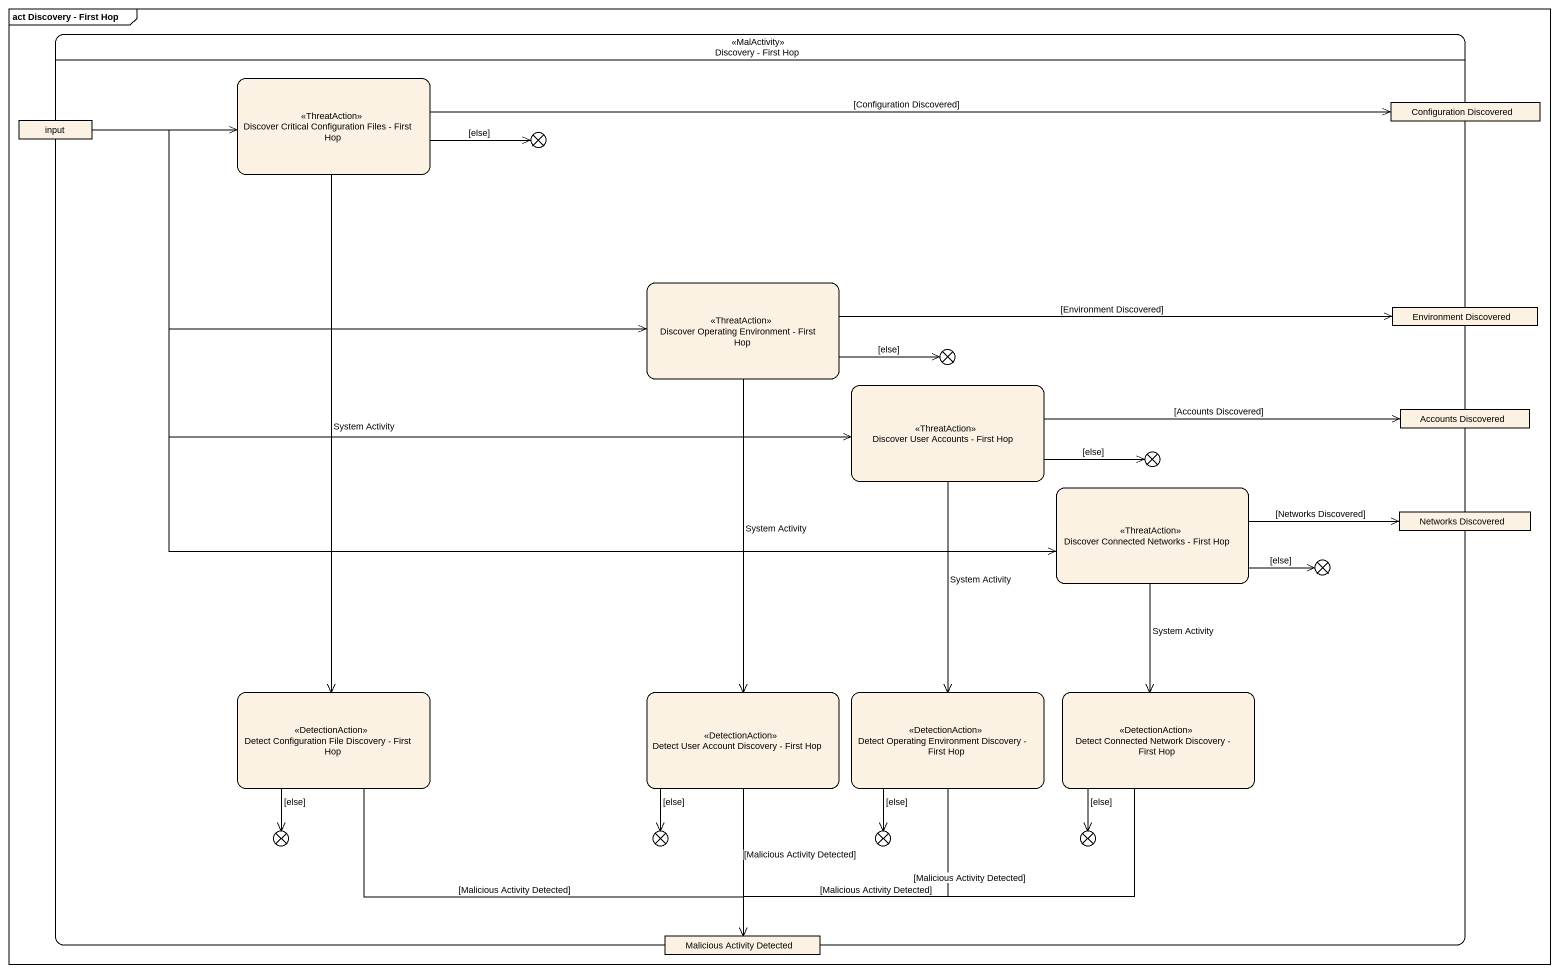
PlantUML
@startuml
mainframe act Discovery - First Hop
hide empty description
state "Discovery - First Hop" as Discovery_First_Hop <<MalActivity>> {
  state "Discover Critical Configuration Files - First Hop" as Discover_Critical <<ThreatAction>>
  state input <<object>>
  state "Configuration Discovered" as Configuration_Discovered <<object>>
  state flowfinal1 <<end>>
  state "Discover Operating Environment - First Hop" as Discover_Operating <<ThreatAction>>
  state "Environment Discovered" as Environment_Discovered <<object>>
  state flowfinal2 <<end>>
  state "Discover User Accounts - First Hop" as Discover_User_Accounts <<ThreatAction>>
  state "Accounts Discovered" as Accounts_Discovered <<object>>
  state flowfinal3 <<end>>
  state "Discover Connected Networks - First Hop" as Discover_Connected_Networks <<ThreatAction>>
  state "Networks Discovered" as Networks_Discovered <<object>>
  state flowfinal4 <<end>>
  state "Detect Configuration File Discovery - First Hop" as Detect_Configuration_File <<DetectionAction>>
  state "Detect User Account Discovery - First Hop" as Detect_User_Account <<DetectionAction>>
  state "Detect Operating Environment Discovery - First Hop" as Detect_Operating <<DetectionAction>>
  state "Detect Connected Network Discovery - First Hop" as Detect_Connected_Network <<DetectionAction>>
  state flowfinal5 <<end>>
  state flowfinal6 <<end>>
  state flowfinal7 <<end>>
  state flowfinal8 <<end>>
  state "Malicious Activity Detected" as Malicious_Activity_Detected <<object>>
}
Discover_Critical -right-> Configuration_Discovered : [Configuration Discovered]
Discover_Critical -right-> flowfinal1 : [else]
Discover_Critical --> Detect_Configuration_File : System Activity
input -right-> Discover_Critical
input -right-> Discover_Operating
input -right-> Discover_User_Accounts
input -right-> Discover_Connected_Networks
Discover_Operating -right-> Environment_Discovered : [Environment Discovered]
Discover_Operating -right-> flowfinal2 : [else]
Discover_Operating --> Detect_User_Account : System Activity
Discover_User_Accounts -right-> Accounts_Discovered : [Accounts Discovered]
Discover_User_Accounts -right-> flowfinal3 : [else]
Discover_User_Accounts --> Detect_Operating : System Activity
Discover_Connected_Networks -right-> Networks_Discovered : [Networks Discovered]
Discover_Connected_Networks -right-> flowfinal4 : [else]
Discover_Connected_Networks --> Detect_Connected_Network : System Activity
Detect_Configuration_File --> flowfinal5 : [else]
Detect_Configuration_File -right-> Malicious_Activity_Detected : [Malicious Activity Detected]
Detect_User_Account --> flowfinal6 : [else]
Detect_User_Account --> Malicious_Activity_Detected : [Malicious Activity Detected]
Detect_Operating --> flowfinal7 : [else]
Detect_Operating --> Malicious_Activity_Detected : [Malicious Activity Detected]
Detect_Connected_Network --> flowfinal8 : [else]
Detect_Connected_Network -left-> Malicious_Activity_Detected : [Malicious Activity Detected]
@enduml
